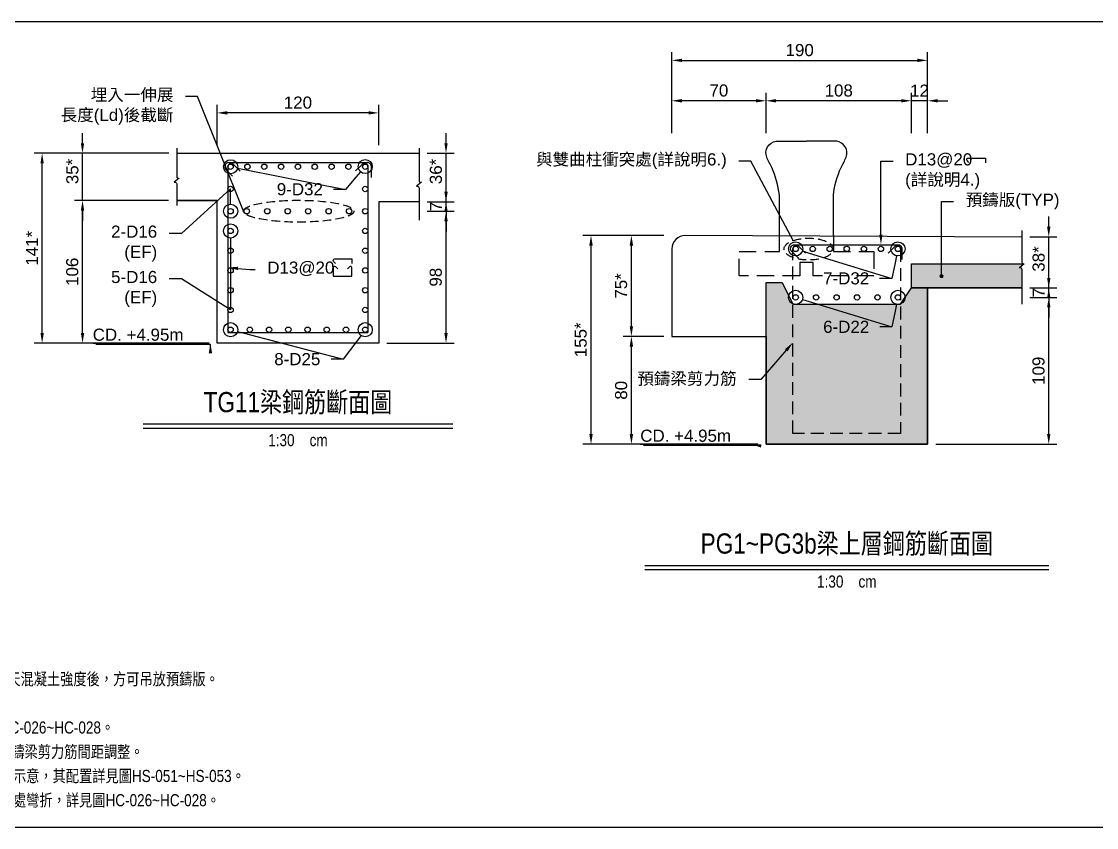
# Model space of a CAD drawing. Header units: millimetres. Extents: x 4668 to 40173, y -3560 to 14620.
# Drawn here: x 5501 to 6300, y -3560 to -2962 of the extents above; entities that cross this region are included whole.
import ezdxf
from ezdxf import colors
from ezdxf.entities.mleader import LeaderData, LeaderLine
from ezdxf.enums import TextEntityAlignment as Align
from ezdxf.math import Vec2, Vec3

# ---------------------------------------------------------------- set-up
doc = ezdxf.new("R2010")
doc.units = ezdxf.units.MM
doc.linetypes.add('DASHED', pattern=[19.05, 12.7, -6.35])
doc.linetypes.add('HIDDEN2', pattern=[4.7625, 3.175, -1.5875])
doc.layers.get('0').transparency = 0.5
doc.layers.add('HB_0', color=7, linetype='Continuous', transparency=0.5)
doc.layers.add('HB_HATCH', color=253, linetype='Continuous', transparency=0.5)
for name, color, linetype in [('HB_DIM', 1, 'Continuous'), ('HB_TXT_CTEXT', 2, 'Continuous'), ('鋼筋', 3, 'Continuous')]:
    doc.layers.add(name, color=color, linetype=linetype)
doc.styles.get("Standard").update_dxf_attribs({"font": 'arial.ttf'})
doc.dimstyles.new('30', dxfattribs={"dimscale": 3, "dimtxt": 3, "dimasz": 2.5, "dimexe": 2, "dimexo": 2, "dimgap": 1, "dimtad": 1, "dimdsep": 46, "dimtxsty": 'Standard', "dimcen": 0, "dimclrd": 1, "dimclre": 1, "dimclrt": 2, "dimadec": 0, "dimazin": 0, "dimtfac": 1, "dimtix": 1, "dimtmove": 2, "dimatfit": 3, "dimfxl": 1, "dimtolj": 1, "dimtzin": 0, "dimarcsym": 0})

# ---------------------------------------------------------------- blocks, each defined once
blk = doc.blocks.new('預鑄單元說明')
at = {"layer": 'HB_TXT_CTEXT', "width": 0.8}
for s, p in [('說明：1.', (-422.83, 110.27)), ('2.', (-422.83, 92.27)), ('3.', (-422.83, 74.27)), ('4.', (-422.83, 56.27)), ('5.', (-422.83, 38.27)), ('6.', (-422.83, 20.27))]:
    blk.add_text(s, height=9, dxfattribs=at).set_placement(p, align=Align.MIDDLE_RIGHT)
for s, p in [('須先完成場鑄梁澆築並達7天混凝土強度後，方可吊放預鑄版。', (-409.52, 110.27)), ('"*" 依排水坡度調整。', (-409.52, 92.27)), ('棧橋前緣厚版配筋詳見圖HC-026~HC-028。', (-409.52, 74.27)), ('D13剪力筋間距，得配合預鑄梁剪力筋間距調整。', (-409.52, 56.27)), ('圖示之預鑄版及場鑄版僅為示意，其配置詳見圖HS-051~HS-053。', (-409.52, 38.27)), ('場鑄梁頂之上層筋遇雙曲柱處彎折，詳見圖HC-026~HC-028。', (-409.52, 20.27))]:
    blk.add_text(s, height=9, dxfattribs=at).set_placement(p, align=Align.MIDDLE_LEFT)
blk = doc.blocks.new('*D311')
at = {"layer": 'Defpoints', "color": 0}
for p in [(5546.71, -3094.47), (5616.57, -3094.47), (5646.71, -3200.47)]:
    blk.add_point(p, dxfattribs=at)
at = {"layer": 'HB_DIM', "color": 1, "linetype": 'Continuous', "lineweight": -2}
for p, q in [((5610.57, -3094.47), (5540.71, -3094.47)), ((5546.71, -3192.97), (5546.71, -3101.97)), ((5640.71, -3200.47), (5540.71, -3200.47))]:
    blk.add_line(p, q, dxfattribs=at)
at = {"layer": 'HB_DIM', "color": 1}
for points in [[(5547.96, -3101.97), (5545.46, -3101.97), (5546.71, -3094.47)], [(5545.46, -3192.97), (5547.96, -3192.97), (5546.71, -3200.47)]]:
    blk.add_solid(points, dxfattribs=at)
at = {"layer": 'HB_DIM', "color": 2, "insert": (5539.11, -3147.47), "char_height": 9, "attachment_point": 5, "rotation": 90}
blk.add_mtext('\\A1;106', dxfattribs=at)
blk = doc.blocks.new('*D312')
at = {"layer": 'Defpoints', "color": 0}
for p in [(5516.71, -3059.47), (5616.71, -3059.47), (5646.71, -3200.47)]:
    blk.add_point(p, dxfattribs=at)
at = {"layer": 'HB_DIM', "color": 1, "linetype": 'Continuous', "lineweight": -2}
for p, q in [((5610.71, -3059.47), (5510.71, -3059.47)), ((5516.71, -3192.97), (5516.71, -3066.97)), ((5640.71, -3200.47), (5510.71, -3200.47))]:
    blk.add_line(p, q, dxfattribs=at)
at = {"layer": 'HB_DIM', "color": 1}
for points in [[(5517.96, -3066.97), (5515.46, -3066.97), (5516.71, -3059.47)], [(5515.46, -3192.97), (5517.96, -3192.97), (5516.71, -3200.47)]]:
    blk.add_solid(points, dxfattribs=at)
at = {"layer": 'HB_DIM', "color": 2, "insert": (5509.14, -3129.97), "char_height": 9, "attachment_point": 5, "rotation": 90}
blk.add_mtext('\\A1;141*', dxfattribs=at)
blk = doc.blocks.new('*D313')
at = {"layer": 'Defpoints', "color": 0}
for p in [(5546.71, -3059.47), (5616.71, -3059.47), (5616.57, -3094.47)]:
    blk.add_point(p, dxfattribs=at)
at = {"layer": 'HB_DIM', "color": 1, "linetype": 'Continuous', "lineweight": -2}
for p, q in [((5546.71, -3051.97), (5546.71, -3044.47)), ((5610.71, -3059.47), (5540.71, -3059.47)), ((5546.71, -3094.47), (5546.71, -3059.47)), ((5610.57, -3094.47), (5540.71, -3094.47)), ((5546.71, -3101.97), (5546.71, -3109.47))]:
    blk.add_line(p, q, dxfattribs=at)
at = {"layer": 'HB_DIM', "color": 1}
for points in [[(5545.46, -3051.97), (5547.96, -3051.97), (5546.71, -3059.47)], [(5547.96, -3101.97), (5545.46, -3101.97), (5546.71, -3094.47)]]:
    blk.add_solid(points, dxfattribs=at)
at = {"layer": 'HB_DIM', "color": 2, "insert": (5539.21, -3072.97), "char_height": 9, "attachment_point": 5, "rotation": 90}
blk.add_mtext('\\A1;35*', dxfattribs=at)
blk = doc.blocks.new('*D314')
at = {"layer": 'Defpoints', "color": 0}
for p in [(5796.71, -3095.47), (5816.71, -3095.47), (5796.71, -3102.47)]:
    blk.add_point(p, dxfattribs=at)
at = {"layer": 'HB_DIM', "color": 1, "linetype": 'Continuous', "lineweight": -2}
for p, q in [((5816.71, -3087.97), (5816.71, -3080.47)), ((5802.71, -3095.47), (5822.71, -3095.47)), ((5816.71, -3102.47), (5816.71, -3095.47)), ((5802.71, -3102.47), (5822.71, -3102.47)), ((5816.71, -3109.97), (5816.71, -3117.47))]:
    blk.add_line(p, q, dxfattribs=at)
at = {"layer": 'HB_DIM', "color": 1}
for points in [[(5815.46, -3087.97), (5817.96, -3087.97), (5816.71, -3095.47)], [(5817.96, -3109.97), (5815.46, -3109.97), (5816.71, -3102.47)]]:
    blk.add_solid(points, dxfattribs=at)
at = {"layer": 'HB_DIM', "color": 2, "insert": (5809.21, -3098.97), "char_height": 9, "attachment_point": 5, "rotation": 90}
blk.add_mtext('\\A1;7', dxfattribs=at)
blk = doc.blocks.new('*D315')
at = {"layer": 'Defpoints', "color": 0}
for p in [(5796.71, -3059.47), (5816.71, -3059.47), (5796.71, -3095.47)]:
    blk.add_point(p, dxfattribs=at)
at = {"layer": 'HB_DIM', "color": 1, "linetype": 'Continuous', "lineweight": -2}
for p, q in [((5816.71, -3051.97), (5816.71, -3044.47)), ((5802.71, -3059.47), (5822.71, -3059.47)), ((5816.71, -3095.47), (5816.71, -3059.47)), ((5802.71, -3095.47), (5822.71, -3095.47)), ((5816.71, -3102.97), (5816.71, -3110.47))]:
    blk.add_line(p, q, dxfattribs=at)
at = {"layer": 'HB_DIM', "color": 1}
for points in [[(5815.46, -3051.97), (5817.96, -3051.97), (5816.71, -3059.47)], [(5817.96, -3102.97), (5815.46, -3102.97), (5816.71, -3095.47)]]:
    blk.add_solid(points, dxfattribs=at)
at = {"layer": 'HB_DIM', "color": 2, "insert": (5809.21, -3072.97), "char_height": 9, "attachment_point": 5, "rotation": 90}
blk.add_mtext('\\A1;36*', dxfattribs=at)
blk = doc.blocks.new('*D316')
at = {"layer": 'Defpoints', "color": 0}
for p in [(5796.71, -3102.47), (5816.71, -3102.47), (5766.71, -3200.47)]:
    blk.add_point(p, dxfattribs=at)
at = {"layer": 'HB_DIM', "color": 1, "linetype": 'Continuous', "lineweight": -2}
for p, q in [((5802.71, -3102.47), (5822.71, -3102.47)), ((5816.71, -3192.97), (5816.71, -3109.97)), ((5772.71, -3200.47), (5822.71, -3200.47))]:
    blk.add_line(p, q, dxfattribs=at)
at = {"layer": 'HB_DIM', "color": 1}
for points in [[(5817.96, -3109.97), (5815.46, -3109.97), (5816.71, -3102.47)], [(5815.46, -3192.97), (5817.96, -3192.97), (5816.71, -3200.47)]]:
    blk.add_solid(points, dxfattribs=at)
at = {"layer": 'HB_DIM', "color": 2, "insert": (5809.11, -3151.47), "char_height": 9, "attachment_point": 5, "rotation": 90}
blk.add_mtext('\\A1;98', dxfattribs=at)
blk = doc.blocks.new('*U284')
at = {"layer": 'HB_0', "color": 3, "linetype": 'Continuous'}
blk.add_circle((0, 0), 2, dxfattribs=at)
blk = doc.blocks.new('*U283')
at = {"layer": 'HB_0', "color": 0, "linetype": 'ByBlock', "lineweight": -2}
for p in [(0, 0), (5.69, -11.13), (11.37, -22.26), (17.06, -33.39), (22.75, -44.53), (28.43, -55.66), (34.12, -66.79), (39.81, -77.92), (45.49, -89.05)]:
    blk.add_blockref('*U284', p, dxfattribs=at)
blk = doc.blocks.new('*D317')
at = {"layer": 'Defpoints', "color": 0}
for p in [(5646.71, -3029.47), (5646.71, -3059.47), (5766.71, -3059.47)]:
    blk.add_point(p, dxfattribs=at)
at = {"layer": 'HB_DIM', "color": 1, "linetype": 'Continuous', "lineweight": -2}
for p, q in [((5646.71, -3053.47), (5646.71, -3023.47)), ((5766.71, -3053.47), (5766.71, -3023.47)), ((5759.21, -3029.47), (5654.21, -3029.47))]:
    blk.add_line(p, q, dxfattribs=at)
at = {"layer": 'HB_DIM', "color": 1}
for points in [[(5654.21, -3028.22), (5654.21, -3030.72), (5646.71, -3029.47)], [(5759.21, -3030.72), (5759.21, -3028.22), (5766.71, -3029.47)]]:
    blk.add_solid(points, dxfattribs=at)
at = {"layer": 'HB_DIM', "color": 2, "insert": (5706.71, -3021.88), "char_height": 9, "attachment_point": 5}
blk.add_mtext('\\A1;120', dxfattribs=at)
blk = doc.blocks.new('_DotBlank')
at = {"color": 0, "linetype": 'ByBlock', "lineweight": -2}
blk.add_line((-0.5, 0), (-1, 0), dxfattribs=at)
blk.add_circle((0, 0), 0.5, dxfattribs=at)
blk = doc.blocks.new('*U286')
at = {"layer": '鋼筋', "linetype": 'Continuous'}
blk.add_circle((0, 0), 2, dxfattribs=at)
blk = doc.blocks.new('*U285')
at = {"color": 0, "linetype": 'ByBlock', "lineweight": -2}
for p in [(0, 0), (6.5, -12.72), (13, -25.44), (19.5, -38.17), (26, -50.89), (32.49, -63.61), (38.99, -76.33), (45.49, -89.05)]:
    blk.add_blockref('*U286', p, dxfattribs=at)
blk = doc.blocks.new('*D325')
at = {"layer": 'Defpoints', "color": 0}
for p in [(6244.39, -3159.47), (6264.39, -3159.47), (6244.39, -3166.47)]:
    blk.add_point(p, dxfattribs=at)
at = {"layer": 'HB_DIM', "color": 1, "linetype": 'Continuous', "lineweight": -2}
for p, q in [((6264.39, -3151.97), (6264.39, -3144.47)), ((6250.39, -3159.47), (6270.39, -3159.47)), ((6264.39, -3166.47), (6264.39, -3159.47)), ((6250.39, -3166.47), (6270.39, -3166.47)), ((6264.39, -3173.97), (6264.39, -3181.47))]:
    blk.add_line(p, q, dxfattribs=at)
at = {"layer": 'HB_DIM', "color": 1}
for points in [[(6263.14, -3151.97), (6265.64, -3151.97), (6264.39, -3159.47)], [(6265.64, -3173.97), (6263.14, -3173.97), (6264.39, -3166.47)]]:
    blk.add_solid(points, dxfattribs=at)
at = {"layer": 'HB_DIM', "color": 2, "insert": (6256.89, -3162.97), "char_height": 9, "attachment_point": 5, "rotation": 90}
blk.add_mtext('\\A1;7', dxfattribs=at)
blk = doc.blocks.new('*U292')
at = {"layer": 'HB_0', "color": 3, "linetype": 'Continuous'}
blk.add_circle((0, 0), 2, dxfattribs=at)
blk = doc.blocks.new('*U291')
at = {"layer": 'HB_0', "color": 0, "linetype": 'ByBlock', "lineweight": -2}
for p in [(0, 0), (5.76, -11.28), (11.52, -22.56), (17.29, -33.84), (23.05, -45.12), (28.81, -56.4), (34.57, -67.68)]:
    blk.add_blockref('*U292', p, dxfattribs=at)
blk = doc.blocks.new('*U294')
at = {"layer": 'HB_0', "color": 3, "linetype": 'Continuous'}
blk.add_circle((0, 0), 2, dxfattribs=at)
blk = doc.blocks.new('*U293')
at = {"layer": 'HB_0', "color": 0, "linetype": 'ByBlock', "lineweight": -2}
for p in [(0, 0), (6.91, -13.54), (13.83, -27.07), (20.74, -40.61), (27.66, -54.14), (34.57, -67.68)]:
    blk.add_blockref('*U294', p, dxfattribs=at)
blk = doc.blocks.new('*D326')
at = {"layer": 'Defpoints', "color": 0}
for p in [(6244.39, -3121.47), (6264.39, -3121.47), (6244.39, -3159.47)]:
    blk.add_point(p, dxfattribs=at)
at = {"layer": 'HB_DIM', "color": 1, "linetype": 'Continuous', "lineweight": -2}
for p, q in [((6264.39, -3113.97), (6264.39, -3106.47)), ((6250.39, -3121.47), (6270.39, -3121.47)), ((6264.39, -3159.47), (6264.39, -3121.47)), ((6250.39, -3159.47), (6270.39, -3159.47)), ((6264.39, -3166.97), (6264.39, -3174.47))]:
    blk.add_line(p, q, dxfattribs=at)
at = {"layer": 'HB_DIM', "color": 1}
for points in [[(6263.14, -3113.97), (6265.64, -3113.97), (6264.39, -3121.47)], [(6265.64, -3166.97), (6263.14, -3166.97), (6264.39, -3159.47)]]:
    blk.add_solid(points, dxfattribs=at)
at = {"layer": 'HB_DIM', "color": 2, "insert": (6256.89, -3137.97), "char_height": 9, "attachment_point": 5, "rotation": 90}
blk.add_mtext('\\A1;38*', dxfattribs=at)
blk = doc.blocks.new('*D327')
at = {"layer": 'Defpoints', "color": 0}
for p in [(6244.39, -3166.47), (6264.39, -3166.47), (6174.39, -3275.47)]:
    blk.add_point(p, dxfattribs=at)
at = {"layer": 'HB_DIM', "color": 1, "linetype": 'Continuous', "lineweight": -2}
for p, q in [((6250.39, -3166.47), (6270.39, -3166.47)), ((6264.39, -3267.97), (6264.39, -3173.97)), ((6180.39, -3275.47), (6270.39, -3275.47))]:
    blk.add_line(p, q, dxfattribs=at)
at = {"layer": 'HB_DIM', "color": 1}
for points in [[(6265.64, -3173.97), (6263.14, -3173.97), (6264.39, -3166.47)], [(6263.14, -3267.97), (6265.64, -3267.97), (6264.39, -3275.47)]]:
    blk.add_solid(points, dxfattribs=at)
at = {"layer": 'HB_DIM', "color": 2, "insert": (6256.8, -3220.97), "char_height": 9, "attachment_point": 5, "rotation": 90}
blk.add_mtext('\\A1;109', dxfattribs=at)
blk = doc.blocks.new('150T')
at = {"layer": 'HB_0', "color": 1, "linetype": 'Continuous'}
for points in [[(-20, -70), (-20, -40, 0.07193), (-25.69, -19.47, -0.041495), (-29.46, -11.82, -0.488993), (-22.47, 0), (0, 0)], [(20, -70), (20, -40, -0.07193), (25.69, -19.47, 0.041495), (29.46, -11.82, 0.488993), (22.47, 0), (0, 0)]]:
    blk.add_lwpolyline(points, format="xyb", dxfattribs=at)
at = {"layer": 'HB_0', "color": 252, "linetype": 'DASHED'}
blk.add_lwpolyline([(20, -70), (20, -82), (50, -82), (50, -100), (5, -100), (5, -90), (-5, -90), (-5, -100), (-50, -100), (-50, -82), (-20, -82), (-20, -70)], dxfattribs=at)
blk = doc.blocks.new('*D328')
at = {"layer": 'Defpoints', "color": 0}
for p in [(5954.39, -3195.47), (5984.39, -3195.47), (6054.39, -3275.47)]:
    blk.add_point(p, dxfattribs=at)
at = {"layer": 'HB_DIM', "color": 1, "linetype": 'Continuous', "lineweight": -2}
for p, q in [((5978.39, -3195.47), (5948.39, -3195.47)), ((5954.39, -3267.97), (5954.39, -3202.97)), ((6048.39, -3275.47), (5948.39, -3275.47))]:
    blk.add_line(p, q, dxfattribs=at)
at = {"layer": 'HB_DIM', "color": 1}
for points in [[(5955.64, -3202.97), (5953.14, -3202.97), (5954.39, -3195.47)], [(5953.14, -3267.97), (5955.64, -3267.97), (5954.39, -3275.47)]]:
    blk.add_solid(points, dxfattribs=at)
at = {"layer": 'HB_DIM', "color": 2, "insert": (5946.8, -3235.47), "char_height": 9, "attachment_point": 5, "rotation": 90}
blk.add_mtext('\\A1;80', dxfattribs=at)
blk = doc.blocks.new('*D329')
at = {"layer": 'Defpoints', "color": 0}
for p in [(5924.39, -3120.47), (5984.39, -3120.47), (6054.39, -3275.47)]:
    blk.add_point(p, dxfattribs=at)
at = {"layer": 'HB_DIM', "color": 1, "linetype": 'Continuous', "lineweight": -2}
for p, q in [((5978.39, -3120.47), (5918.39, -3120.47)), ((5924.39, -3267.97), (5924.39, -3127.97)), ((6048.39, -3275.47), (5918.39, -3275.47))]:
    blk.add_line(p, q, dxfattribs=at)
at = {"layer": 'HB_DIM', "color": 1}
for points in [[(5925.64, -3127.97), (5923.14, -3127.97), (5924.39, -3120.47)], [(5923.14, -3267.97), (5925.64, -3267.97), (5924.39, -3275.47)]]:
    blk.add_solid(points, dxfattribs=at)
at = {"layer": 'HB_DIM', "color": 2, "insert": (5916.74, -3197.97), "char_height": 9, "attachment_point": 5, "rotation": 90}
blk.add_mtext('\\A1;155*', dxfattribs=at)
blk = doc.blocks.new('*D330')
at = {"layer": 'Defpoints', "color": 0}
for p in [(5954.39, -3120.47), (5984.39, -3120.47), (5984.39, -3195.47)]:
    blk.add_point(p, dxfattribs=at)
at = {"layer": 'HB_DIM', "color": 1, "linetype": 'Continuous', "lineweight": -2}
for p, q in [((5978.39, -3120.47), (5948.39, -3120.47)), ((5954.39, -3187.97), (5954.39, -3127.97)), ((5978.39, -3195.47), (5948.39, -3195.47))]:
    blk.add_line(p, q, dxfattribs=at)
at = {"layer": 'HB_DIM', "color": 1}
for points in [[(5955.64, -3127.97), (5953.14, -3127.97), (5954.39, -3120.47)], [(5953.14, -3187.97), (5955.64, -3187.97), (5954.39, -3195.47)]]:
    blk.add_solid(points, dxfattribs=at)
at = {"layer": 'HB_DIM', "color": 2, "insert": (5946.74, -3157.97), "char_height": 9, "attachment_point": 5, "rotation": 90}
blk.add_mtext('\\A1;75*', dxfattribs=at)
blk = doc.blocks.new('*D331')
at = {"layer": 'Defpoints', "color": 0}
for p in [(6054.39, -3020.47), (6054.39, -3050.47), (6162.39, -3050.47)]:
    blk.add_point(p, dxfattribs=at)
at = {"layer": 'HB_DIM', "color": 1, "linetype": 'Continuous', "lineweight": -2}
for p, q in [((6054.39, -3044.47), (6054.39, -3014.47)), ((6162.39, -3044.47), (6162.39, -3014.47)), ((6154.89, -3020.47), (6061.89, -3020.47))]:
    blk.add_line(p, q, dxfattribs=at)
at = {"layer": 'HB_DIM', "color": 1}
for points in [[(6061.89, -3019.22), (6061.89, -3021.72), (6054.39, -3020.47)], [(6154.89, -3021.72), (6154.89, -3019.22), (6162.39, -3020.47)]]:
    blk.add_solid(points, dxfattribs=at)
at = {"layer": 'HB_DIM', "color": 2, "insert": (6108.39, -3012.88), "char_height": 9, "attachment_point": 5}
blk.add_mtext('\\A1;108', dxfattribs=at)
blk = doc.blocks.new('*D332')
at = {"layer": 'Defpoints', "color": 0}
for p in [(6174.39, -2990.47), (5984.39, -3050.47), (6174.39, -3050.47)]:
    blk.add_point(p, dxfattribs=at)
at = {"layer": 'HB_DIM', "color": 1, "linetype": 'Continuous', "lineweight": -2}
for p, q in [((5984.39, -3044.47), (5984.39, -2984.47)), ((6174.39, -3044.47), (6174.39, -2984.47)), ((5991.89, -2990.47), (6166.89, -2990.47))]:
    blk.add_line(p, q, dxfattribs=at)
at = {"layer": 'HB_DIM', "color": 1}
for points in [[(5991.89, -2989.22), (5991.89, -2991.72), (5984.39, -2990.47)], [(6166.89, -2991.72), (6166.89, -2989.22), (6174.39, -2990.47)]]:
    blk.add_solid(points, dxfattribs=at)
at = {"layer": 'HB_DIM', "color": 2, "insert": (6079.39, -2982.88), "char_height": 9, "attachment_point": 5}
blk.add_mtext('\\A1;190', dxfattribs=at)
blk = doc.blocks.new('*D333')
at = {"layer": 'Defpoints', "color": 0}
for p in [(6162.39, -3020.47), (6162.39, -3050.47), (6174.39, -3050.47)]:
    blk.add_point(p, dxfattribs=at)
at = {"layer": 'HB_DIM', "color": 1, "linetype": 'Continuous', "lineweight": -2}
for p, q in [((6162.39, -3044.47), (6162.39, -3014.47)), ((6174.39, -3044.47), (6174.39, -3014.47)), ((6154.89, -3020.47), (6147.39, -3020.47)), ((6174.39, -3020.47), (6162.39, -3020.47)), ((6181.89, -3020.47), (6189.39, -3020.47))]:
    blk.add_line(p, q, dxfattribs=at)
at = {"layer": 'HB_DIM', "color": 1}
for points in [[(6154.89, -3021.72), (6154.89, -3019.22), (6162.39, -3020.47)], [(6181.89, -3019.22), (6181.89, -3021.72), (6174.39, -3020.47)]]:
    blk.add_solid(points, dxfattribs=at)
at = {"layer": 'HB_DIM', "color": 2, "insert": (6168.39, -3012.95), "char_height": 9, "attachment_point": 5}
blk.add_mtext('\\A1;12', dxfattribs=at)
blk = doc.blocks.new('_Dot')
at = {"color": 0, "linetype": 'ByBlock', "lineweight": -2}
blk.add_line((-0.5, 0), (-1, 0), dxfattribs=at)
at = {"color": 0, "linetype": 'ByBlock', "const_width": 0.5}
blk.add_lwpolyline([(-0.25, 0, 1), (0.25, 0, 1)], format="xyb", close=True, dxfattribs=at)
blk = doc.blocks.new('_None')
blk = doc.blocks.new('*D334')
at = {"layer": 'Defpoints', "color": 0}
for p in [(5984.39, -3020.47), (5984.39, -3050.47), (6054.39, -3050.47)]:
    blk.add_point(p, dxfattribs=at)
at = {"layer": 'HB_DIM', "color": 1, "linetype": 'Continuous', "lineweight": -2}
for p, q in [((5984.39, -3044.47), (5984.39, -3014.47)), ((6054.39, -3044.47), (6054.39, -3014.47)), ((6046.89, -3020.47), (5991.89, -3020.47))]:
    blk.add_line(p, q, dxfattribs=at)
at = {"layer": 'HB_DIM', "color": 1}
for points in [[(5991.89, -3019.22), (5991.89, -3021.72), (5984.39, -3020.47)], [(6046.89, -3021.72), (6046.89, -3019.22), (6054.39, -3020.47)]]:
    blk.add_solid(points, dxfattribs=at)
at = {"layer": 'HB_DIM', "color": 2, "insert": (6019.39, -3012.88), "char_height": 9, "attachment_point": 5}
blk.add_mtext('\\A1;70', dxfattribs=at)

msp = doc.modelspace()

# ---------------------------------------------------------------- hatches: boundary and pattern name
at = {"layer": 'HB_0'}
h = msp.add_hatch(color=253, dxfattribs=at)
h.dxf.hatch_style = 1
edge = h.paths.add_edge_path()
edge.add_arc((6243.04, -3145.663), 1.35, 0.298738, 111.898738)
edge.add_line((6242.537, -3144.411), (6246.244, -3141.53))
edge.add_arc((6245.745, -3140.27), 1.355, 242.342136, 291.6, ccw=False)
edge.add_line((6245.116, -3141.47), (6162.39, -3141.47))
edge.add_line((6162.39, -3141.47), (6162.39, -3159.47))
edge.add_line((6162.39, -3159.47), (6244.39, -3159.47))
edge.add_line((6244.39, -3159.47), (6244.39, -3145.656))
at = {"layer": 'HB_HATCH'}
h = msp.add_hatch(color=256, dxfattribs=at)
h.dxf.hatch_style = 2
h.paths.add_polyline_path([(6054.39, -3155.47), (6066.39, -3155.47), (6074.39, -3171.47), (6154.39, -3171.47), (6162.39, -3159.47), (6174.39, -3159.47), (6174.39, -3275.47), (6054.39, -3275.47)])

# ---------------------------------------------------------------- linework, layer by layer
at = {"layer": 'Defpoints', "color": 1, "linetype": 'Continuous'}
for points in [[(4694.39, -2961.61), (9428.39, -2961.61)], [(4694.39, -2961.61), (7061.39, -2961.61), (7061.39, -3293.11), (6462.89, -3293.11), (6462.89, -3560.11), (4694.39, -3560.11), (4694.39, -2961.61)]]:
    msp.add_lwpolyline(points, dxfattribs=at)
at = {"layer": 'HB_0', "color": 7, "linetype": 'Continuous'}
for p, q in [((5616.709, -3059.47), (5796.709, -3059.47)), ((5646.709, -3094.471), (5616.709, -3094.471)), ((5616.709, -3094.471), (5646.709, -3094.471)), ((5646.709, -3200.47), (5646.709, -3094.47)), ((5796.709, -3095.47), (5766.709, -3095.47)), ((5766.709, -3095.47), (5766.709, -3200.47)), ((5766.709, -3200.47), (5646.709, -3200.47))]:
    msp.add_line(p, q, dxfattribs=at)
at = {"layer": 'HB_0', "color": 7}
msp.add_lwpolyline([(6244.39, -3121.77), (5994.44, -3120.52, 0.4156788), (5984.39, -3130.52), (5984.39, -3195.47), (6054.39, -3195.47), (6054.39, -3275.47), (6174.39, -3275.47), (6174.39, -3159.47), (6244.39, -3159.47)], format="xyb", dxfattribs=at)
at = {"layer": 'HB_0', "ltscale": 0.5}
for points in [[(6244.39, -3159.47), (6162.39, -3159.47), (6162.39, -3141.47), (6245.116, -3141.47)], [(6054.39, -3155.47), (6066.39, -3155.47), (6074.39, -3171.47), (6154.39, -3171.47), (6162.39, -3159.47), (6174.39, -3159.47), (6174.39, -3275.47), (6054.39, -3275.47), (6054.39, -3155.47)]]:
    msp.add_lwpolyline(points, dxfattribs=at)
at = {"layer": 'HB_0', "color": 252, "linetype": 'Continuous'}
for centre in [(5668.709, -3102.469), (5683.909, -3102.469), (5699.109, -3102.469), (5714.309, -3102.469), (5729.509, -3102.469), (5744.709, -3102.469)]:
    msp.add_circle(centre, 2, dxfattribs=at)
at = {"layer": 'HB_DIM', "linetype": 'Continuous'}
for points in [[(5616.709, -3055.721), (5616.709, -3076.77, 0.5294727), (5618.563, -3078.03), (5614.856, -3080.911, -0.5328152), (5616.709, -3082.17), (5616.709, -3098.219)], [(5796.709, -3055.721), (5796.709, -3079.77, 0.5294727), (5798.563, -3081.03), (5794.856, -3083.911, -0.5328152), (5796.709, -3085.17), (5796.709, -3109.219)], [(6244.39, -3116.721), (6244.39, -3140.27, 0.5294727), (6246.244, -3141.53), (6242.537, -3144.411, -0.5328152), (6244.39, -3145.67), (6244.39, -3171.47)]]:
    msp.add_lwpolyline(points, format="xyb", dxfattribs=at)
at = {"layer": 'HB_DIM', "linetype": 'DASHED', "ltscale": 0.5}
for centre, major_axis, ratio in [((5707.278, -3102.47), (-40.988, 0), 0.1980079), ((6086.107, -3130.61), (-18.378, 0), 0.4416189)]:
    msp.add_ellipse(centre, major_axis=major_axis, ratio=ratio, dxfattribs=at)
at = {"layer": 'HB_TXT_CTEXT', "color": 3, "linetype": 'Continuous'}
for p, q in [((5591.709, -3260.47), (5821.709, -3260.47)), ((5964.39, -3365.47), (6264.39, -3365.47))]:
    msp.add_line(p, q, dxfattribs=at)
at = {"layer": 'HB_TXT_CTEXT', "color": 1, "linetype": 'Continuous'}
for p, q in [((5591.709, -3263.47), (5821.709, -3263.47)), ((5964.39, -3368.47), (6264.39, -3368.47))]:
    msp.add_line(p, q, dxfattribs=at)
at = {"layer": 'HB_TXT_CTEXT', "linetype": 'Continuous'}
for points in [[(6205.091, -3066.314), (6203.759, -3064.82, -0.647602), (6204.565, -3063.021), (6217.299, -3063.021), (6217.299, -3066.528)], [(5734.577, -3141.196), (5733.245, -3139.701, -0.647602), (5734.051, -3137.903), (5746.785, -3137.903), (5746.785, -3141.409)], [(5736.264, -3145.15), (5734.77, -3143.818, 0.647602), (5732.971, -3144.624), (5732.971, -3150.817), (5746.785, -3150.817), (5746.785, -3144.624, 0.647602), (5744.986, -3143.818), (5743.492, -3145.15)]]:
    msp.add_lwpolyline(points, format="xyb", dxfattribs=at)
at = {"layer": '鋼筋', "linetype": 'Continuous'}
for p, q in [((5658.211, -3076.397), (5653.261, -3071.447)), ((5655.383, -3066.326), (5758.281, -3066.326)), ((5749.492, -3072.619), (5754.442, -3067.67)), ((5758.709, -3069.437), (5758.709, -3192.47))]:
    msp.add_line(p, q, dxfattribs=at)
for points in [[(5663.927, -3072.655), (5658.977, -3067.705, 0.6681786), (5654.709, -3069.473), (5654.709, -3192.47)], [(5761.281, -3077.458), (5761.281, -3069.326, 0.4142136), (5758.281, -3066.326)], [(6078.392, -3137.397), (6073.442, -3132.447, -0.6681786), (6075.564, -3127.326), (6152.325, -3127.326, -0.4142136), (6155.325, -3130.326), (6155.325, -3138.458)]]:
    msp.add_lwpolyline(points, format="xyb", dxfattribs=at)
at = {"layer": '鋼筋', "linetype": 'HIDDEN2', "ltscale": 3}
msp.add_lwpolyline([(6145.173, -3133.619), (6150.123, -3128.67, -0.6681786), (6154.39, -3130.437), (6154.39, -3267.47), (6074.39, -3267.47), (6074.39, -3130.437, -0.6681786), (6078.658, -3128.67), (6083.608, -3133.619)], format="xyb", dxfattribs=at)
at = {"layer": '鋼筋', "linetype": 'Continuous'}
msp.add_lwpolyline([(5654.709, -3192.47), (5758.709, -3192.47)], dxfattribs=at)
for centre in [(5656.709, -3085.97), (5756.709, -3085.97), (5656.709, -3102.47), (5756.709, -3102.47), (5656.709, -3117.137), (5756.709, -3117.137), (5656.709, -3131.803), (5756.709, -3131.803), (5656.709, -3146.47), (5756.709, -3146.47), (5656.709, -3161.137), (5756.709, -3161.137), (5656.709, -3175.803), (5756.709, -3175.803)]:
    msp.add_circle(centre, 2, dxfattribs=at)
for centre, radius, start, end in [((5655.383, -3069.326), 3, 90, 225), ((5756.209, -3069.437), 2.5, 360, 135)]:
    msp.add_arc(centre, radius, start, end, dxfattribs=at)

# ---------------------------------------------------------------- block references
at = {"color": 4, "rotation": 62.94022679199499}
msp.add_blockref('*U285', (5656.709, -3190.47), dxfattribs=at)
at = {"layer": 'HB_0', "color": 7, "rotation": 62.94022679199499}
for name, p in [('*U283', (5656.709, -3069.47)), ('*U291', (6076.39, -3130.47)), ('*U293', (6076.39, -3166.47))]:
    msp.add_blockref(name, p, dxfattribs=at)
at = {"layer": 'HB_0'}
msp.add_blockref('預鑄單元說明', (5786.712, -3560.11), dxfattribs=at)
at = {"layer": 'HB_DIM', "color": 252, "linetype": 'Continuous'}
msp.add_blockref('150T', (6084.39, -3050.47), dxfattribs=at)

# ---------------------------------------------------------------- texts
at = {"layer": 'HB_TXT_CTEXT', "color": 3, "linetype": 'Continuous', "width": 0.8}
for s, p in [('TG11梁鋼筋斷面圖', (5706.709, -3243.97)), ('PG1~PG3b梁上層鋼筋斷面圖', (6114.39, -3348.97))]:
    msp.add_text(s, height=15, rotation=360, dxfattribs=at).set_placement(p, align=Align.MIDDLE)
at = {"layer": 'HB_TXT_CTEXT', "linetype": 'Continuous', "width": 0.8}
for p in [(5706.709, -3272.47), (6114.39, -3377.47)]:
    msp.add_text('1:30    cm', height=9, rotation=360, dxfattribs=at).set_placement(p, align=Align.MIDDLE)

# ---------------------------------------------------------------- dimensions: what is measured, and where the dimension line sits
at = {"layer": 'HB_DIM', "linetype": 'Continuous'}
dim = msp.add_linear_dim(base=(6174.39, -2990.47), p1=(5984.39, -3050.47), p2=(6174.39, -3050.47), dimstyle='30', dxfattribs=at)
dim.commit()
dim.dimension.update_dxf_attribs({"geometry": '*D332', "text_midpoint": (6079.39, -2982.876)})
for base, p1, p2, angle, picture, middle in [((5984.39, -3020.47), (6054.39, -3050.47), (5984.39, -3050.47), 180, '*D334', (6019.39, -3012.876)), ((6054.39, -3020.47), (6162.39, -3050.47), (6054.39, -3050.47), 180, '*D331', (6108.39, -3012.876)), ((6162.39, -3020.47), (6174.39, -3050.47), (6162.39, -3050.47), 180, '*D333', (6168.39, -3012.952)), ((5646.709, -3029.47), (5766.709, -3059.47), (5646.709, -3059.47), 180, '*D317', (5706.709, -3021.876)), ((5816.709, -3095.47), (5796.709, -3102.47), (5796.709, -3095.47), 90, '*D314', (5809.209, -3098.97)), ((5546.709, -3094.468), (5646.709, -3200.47), (5616.569, -3094.468), 90, '*D311', (5539.115, -3147.469)), ((5816.709, -3102.47), (5766.709, -3200.47), (5796.709, -3102.47), 90, '*D316', (5809.115, -3151.47)), ((6264.39, -3159.47), (6244.39, -3166.47), (6244.39, -3159.47), 90, '*D325', (6256.89, -3162.97)), ((6264.39, -3166.47), (6174.39, -3275.47), (6244.39, -3166.47), 90, '*D327', (6256.796, -3220.97)), ((5954.39, -3195.47), (6054.39, -3275.47), (5984.39, -3195.47), 90, '*D328', (5946.796, -3235.47))]:
    dim = msp.add_linear_dim(base=base, p1=p1, p2=p2, angle=angle, dimstyle='30', dxfattribs=at)
    dim.commit()
    dim.dimension.update_dxf_attribs({"geometry": picture, "text_midpoint": middle})
for base, p1, p2, picture, middle in [((5546.709, -3059.47), (5616.569, -3094.468), (5616.709, -3059.47), '*D313', (5539.209, -3072.97)), ((5816.709, -3059.47), (5796.709, -3095.47), (5796.709, -3059.47), '*D315', (5809.209, -3072.97)), ((6264.39, -3121.47), (6244.39, -3159.47), (6244.39, -3121.47), '*D326', (6256.89, -3137.97))]:
    dim = msp.add_linear_dim(base=base, p1=p1, p2=p2, angle=90, text='<>*', dimstyle='30', dxfattribs=at)
    dim.commit()
    dim.dimension.update_dxf_attribs({"geometry": picture, "text_midpoint": middle, "dimtype": 160})
for base, p1, p2, picture, middle in [((5516.709, -3059.47), (5646.709, -3200.47), (5616.709, -3059.47), '*D312', (5509.137, -3129.97)), ((5924.39, -3120.47), (6054.39, -3275.47), (5984.39, -3120.47), '*D329', (5916.742, -3197.97)), ((5954.39, -3120.47), (5984.39, -3195.47), (5984.39, -3120.47), '*D330', (5946.742, -3157.97))]:
    dim = msp.add_linear_dim(base=base, p1=p1, p2=p2, angle=90, text='<>*', dimstyle='30', dxfattribs=at)
    dim.commit()
    dim.dimension.update_dxf_attribs({"geometry": picture, "text_midpoint": middle})

# ---------------------------------------------------------------- leaders
at = {"layer": 'HB_0', "color": 21}
ml = msp.add_multileader_mtext('Standard', dxfattribs=at)
ml.set_content('D13@20', color=2)
ml.set_leader_properties(color=1)
ml.build(insert=Vec2(0, 0))
ml.multileader.update_dxf_attribs({"dogleg_length": 3, "arrow_head_size": 7.5, "scale": 3})
ctx = ml.context
ctx.base_point, ctx.scale, ctx.char_height, ctx.arrow_head_size, ctx.landing_gap_size, ctx.plane_origin = Vec3(5674.961, -3144.341), 3, 9, 7.5, 9, Vec3(5642.708, -3144.341)
notes = []
notes.append((ctx, [(0, (1, 1, 0), (5670.88, -3145.664), (1, 0), 4.081, [(1, [(5654.709, -3144.341)], 0, [])])]))
ctx.mtext.insert, ctx.mtext.flow_direction = Vec3(5683.961, -3139.841), 5
at = {"layer": 'HB_DIM', "linetype": 'DASHED', "ltscale": 0.5}
ml = msp.add_multileader_mtext('Standard', dxfattribs=at)
ml.set_content('埋入一伸展\\P長度(Ld)後截斷', color=2)
ml.set_leader_properties(color=1)
ml.set_arrow_properties(name='NONE')
ml.build(insert=Vec2(0, 0))
ml.multileader.update_dxf_attribs({"dogleg_length": 3, "arrow_head_size": 10.5, "scale": 3})
ctx = ml.context
ctx.base_point, ctx.scale, ctx.char_height, ctx.arrow_head_size, ctx.landing_gap_size, ctx.plane_origin = Vec3(5522.534, -3017.47), 3, 9, 10.5, 9, Vec3(6057.352, -3109.366)
ctx.text_align_type = 2
notes.append((ctx, [(0, (1, 1, 0), (5632.227, -3017.293), (-1, 0), 9, [(0, [(5666.29, -3102.47)], 0, [])])]))
ctx.mtext.insert, ctx.mtext.rotation, ctx.mtext.alignment, ctx.mtext.flow_direction = Vec3(5614.227, -3011.47), 6.2831853, 3, 5
ml = msp.add_multileader_mtext('Standard', dxfattribs=at)
ml.set_content('與雙曲柱衝突處(詳說明6.)', color=2)
ml.set_leader_properties(color=1)
ml.set_arrow_properties(name='NONE')
ml.build(insert=Vec2(0, 0))
ml.multileader.update_dxf_attribs({"dogleg_length": 3, "arrow_head_size": 10.5, "scale": 3})
ctx = ml.context
ctx.base_point, ctx.scale, ctx.char_height, ctx.arrow_head_size, ctx.landing_gap_size, ctx.plane_origin = Vec3(5872.141, -3065.47), 3, 9, 10.5, 9, Vec3(6131.118, -3107.892)
ctx.text_align_type = 2
notes.append((ctx, [(0, (1, 1, 0), (6043.206, -3065.293), (-1, 0), 9, [(0, [(6074.744, -3124.659)], 0, [])])]))
ctx.mtext.insert, ctx.mtext.rotation, ctx.mtext.alignment, ctx.mtext.flow_direction = Vec3(6025.206, -3059.47), 6.2831853, 3, 5
at = {"layer": 'HB_DIM', "linetype": 'Continuous'}
ml = msp.add_multileader_mtext('Standard', dxfattribs=at)
ml.set_content('9-D32', color=2)
ml.set_leader_properties(color=1)
ml.set_arrow_properties(name='DOTBLANK')
ml.build(insert=Vec2(0, 0))
ml.multileader.update_dxf_attribs({"dogleg_length": 3, "arrow_head_size": 10.5, "scale": 3})
ctx = ml.context
ctx.base_point, ctx.scale, ctx.char_height, ctx.arrow_head_size, ctx.landing_gap_size, ctx.plane_origin = Vec3(5682.022, -3086.168), 3, 9, 10.5, 9, Vec3(6105.487, -3027.013)
notes.append((ctx, [(0, (1, 1, 0), (5742.043, -3086.244), (-1, 0), 9, [(0, [(5656.709, -3069.47)], 0, []), (1, [(5756.709, -3069.326)], 0, [])])]))
ctx.mtext.insert, ctx.mtext.flow_direction = Vec3(5691.022, -3081.668), 5
at = {"layer": 'HB_DIM'}
ml = msp.add_multileader_mtext('Standard', dxfattribs=at)
ml.set_content('D13@20\\P(詳說明4.)', color=2)
ml.set_leader_properties(color=1)
ml.build(insert=Vec2(0, 0))
ml.multileader.update_dxf_attribs({"dogleg_length": 3, "arrow_head_size": 7.5, "scale": 3})
ctx = ml.context
ctx.base_point, ctx.scale, ctx.char_height, ctx.arrow_head_size, ctx.landing_gap_size, ctx.plane_origin = Vec3(6148.724, -3065.47), 3, 9, 7.5, 9, Vec3(6108.6, -3049.104)
notes.append((ctx, [(0, (1, 1, 0), (6139.724, -3065.293), (1, 0), 9, [(0, [(6139.724, -3127.326)], 0, [])])]))
ctx.mtext.insert, ctx.mtext.flow_direction = Vec3(6157.724, -3059.47), 5
at = {"layer": 'HB_DIM', "linetype": 'Continuous'}
ml = msp.add_multileader_mtext('Standard', dxfattribs=at)
ml.set_content('2-D16\\P(EF)', color=2)
ml.set_leader_properties(color=1)
ml.set_arrow_properties(name='DOTBLANK')
ml.build(insert=Vec2(0, 0))
ml.multileader.update_dxf_attribs({"dogleg_length": 3, "arrow_head_size": 10.5, "scale": 3})
ctx = ml.context
ctx.base_point, ctx.scale, ctx.char_height, ctx.arrow_head_size, ctx.landing_gap_size, ctx.plane_origin = Vec3(5558.54, -3119.129), 3, 9, 10.5, 9, Vec3(5771.279, -3094.197)
ctx.text_align_type = 2
notes.append((ctx, [(0, (1, 1, 0), (5620.168, -3118.952), (-1, 0), 9, [(0, [(5656.709, -3102.47), (5656.709, -3085.97)], 0, [])])]))
ctx.mtext.insert, ctx.mtext.rotation, ctx.mtext.alignment, ctx.mtext.flow_direction = Vec3(5602.168, -3113.129), 6.2831853, 3, 5
at = {"layer": 'HB_DIM'}
ml = msp.add_multileader_mtext('Standard', dxfattribs=at)
ml.set_content('預鑄版(TYP)', color=2)
ml.set_leader_properties(color=1)
ml.set_arrow_properties(name='DOT')
ml.build(insert=Vec2(0, 0))
ml.multileader.update_dxf_attribs({"dogleg_length": 3, "arrow_head_size": 3, "scale": 3})
ctx = ml.context
ctx.base_point, ctx.scale, ctx.char_height, ctx.arrow_head_size, ctx.landing_gap_size, ctx.plane_origin = Vec3(6193.722, -3095.47), 3, 9, 3, 9, Vec3(6153.599, -3069.283)
notes.append((ctx, [(0, (1, 1, 0), (6184.722, -3095.293), (1, 0), 9, [(0, [(6184.722, -3150.649)], 0, [])])]))
ctx.mtext.insert, ctx.mtext.flow_direction = Vec3(6202.722, -3089.47), 5
at = {"layer": 'HB_DIM', "linetype": 'Continuous'}
ml = msp.add_multileader_mtext('Standard', dxfattribs=at)
ml.set_content('5-D16\\P(EF)', color=2)
ml.set_leader_properties(color=1)
ml.set_arrow_properties(name='DOTBLANK')
ml.build(insert=Vec2(0, 0))
ml.multileader.update_dxf_attribs({"dogleg_length": 3, "arrow_head_size": 10.5, "scale": 3})
ctx = ml.context
ctx.base_point, ctx.scale, ctx.char_height, ctx.arrow_head_size, ctx.landing_gap_size, ctx.plane_origin = Vec3(5558.54, -3152.823), 3, 9, 10.5, 9, Vec3(5771.279, -3179.746)
ctx.text_align_type = 2
notes.append((ctx, [(0, (1, 1, 0), (5620.168, -3152.646), (-1, 0), 9, [(2, [(5656.709, -3117.137), (5656.709, -3175.803)], 0, [])])]))
ctx.mtext.insert, ctx.mtext.rotation, ctx.mtext.alignment, ctx.mtext.flow_direction = Vec3(5602.168, -3146.823), 6.2831853, 3, 5
ml = msp.add_multileader_mtext('Standard', dxfattribs=at)
ml.set_content('7-D32', color=2)
ml.set_leader_properties(color=1)
ml.set_arrow_properties(name='DOTBLANK')
ml.build(insert=Vec2(0, 0))
ml.multileader.update_dxf_attribs({"dogleg_length": 3, "arrow_head_size": 10.5, "scale": 3})
ctx = ml.context
ctx.base_point, ctx.scale, ctx.char_height, ctx.arrow_head_size, ctx.landing_gap_size, ctx.plane_origin = Vec3(6087.798, -3152.312), 3, 9, 10.5, 9, Vec3(6513.234, -3088.157)
notes.append((ctx, [(0, (1, 1, 0), (6147.747, -3152.388), (-1, 0), 9, [(0, [(6076.39, -3130.47)], 0, []), (1, [(6152.39, -3130.47)], 0, [])])]))
ctx.mtext.insert, ctx.mtext.flow_direction = Vec3(6096.798, -3147.812), 5
ml = msp.add_multileader_mtext('Standard', dxfattribs=at)
ml.set_content('6-D22', color=2)
ml.set_leader_properties(color=1)
ml.set_arrow_properties(name='DOTBLANK')
ml.build(insert=Vec2(0, 0))
ml.multileader.update_dxf_attribs({"dogleg_length": 3, "arrow_head_size": 10.5, "scale": 3})
ctx = ml.context
ctx.base_point, ctx.scale, ctx.char_height, ctx.arrow_head_size, ctx.landing_gap_size, ctx.plane_origin = Vec3(6087.798, -3188.312), 3, 9, 10.5, 9, Vec3(6513.234, -3124.157)
notes.append((ctx, [(0, (1, 1, 0), (6147.873, -3188.388), (-1, 0), 9, [(0, [(6076.39, -3166.47)], 0, []), (1, [(6152.39, -3166.47)], 0, [])])]))
ctx.mtext.insert, ctx.mtext.flow_direction = Vec3(6096.798, -3183.812), 5
ml = msp.add_multileader_mtext('Standard', dxfattribs=at)
ml.set_content('8-D25', color=2)
ml.set_leader_properties(color=1)
ml.set_arrow_properties(name='DOTBLANK')
ml.build(insert=Vec2(0, 0))
ml.multileader.update_dxf_attribs({"dogleg_length": 3, "arrow_head_size": 10.5, "scale": 3})
ctx = ml.context
ctx.base_point, ctx.scale, ctx.char_height, ctx.arrow_head_size, ctx.landing_gap_size, ctx.plane_origin = Vec3(5680.117, -3212.312), 3, 9, 10.5, 9, Vec3(6105.553, -3148.157)
notes.append((ctx, [(0, (1, 1, 0), (5740.309, -3212.388), (-1, 0), 9, [(0, [(5656.709, -3190.47)], 0, []), (1, [(5756.709, -3190.47)], 0, [])])]))
ctx.mtext.insert, ctx.mtext.flow_direction = Vec3(5689.117, -3207.812), 5
at = {"layer": 'HB_DIM'}
ml = msp.add_multileader_mtext('Standard', dxfattribs=at)
ml.set_content('\\L{\\LCD. +4.95m}', color=2)
ml.set_leader_properties(color=1)
ml.build(insert=Vec2(0, 0))
ml.multileader.update_dxf_attribs({"text_left_attachment_type": 5, "text_right_attachment_type": 8, "dogleg_length": 3, "arrow_head_size": 7.5, "scale": 3})
ctx = ml.context
ctx.base_point, ctx.scale, ctx.char_height, ctx.arrow_head_size, ctx.landing_gap_size, ctx.plane_origin = Vec3(5546.881, -3200.47), 3, 9, 7.5, 9, Vec3(5652.403, -3200.47)
ctx.left_attachment, ctx.right_attachment, ctx.text_align_type = 5, 8, 2
notes.append((ctx, [(0, (1, 1, 0), (5641.709, -3201.333), (-1, 0), 11, [(0, [(5641.709, -3200.47)], 0, [])])]))
ctx.mtext.insert, ctx.mtext.alignment, ctx.mtext.flow_direction = Vec3(5621.709, -3189.67), 3, 5
ml = msp.add_multileader_mtext('Standard', dxfattribs=at)
ml.set_content('預鑄梁剪力筋', color=2)
ml.set_leader_properties(color=1)
ml.build(insert=Vec2(0, 0))
ml.multileader.update_dxf_attribs({"dogleg_length": 3, "arrow_head_size": 7.5, "scale": 3})
ctx = ml.context
ctx.base_point, ctx.scale, ctx.char_height, ctx.arrow_head_size, ctx.landing_gap_size, ctx.plane_origin = Vec3(5950.164, -3227.6), 3, 9, 7.5, 9, Vec3(6036.312, -3234.358)
ctx.text_align_type = 2
notes.append((ctx, [(0, (1, 1, 0), (6050.514, -3227.421), (-1, 0), 9, [(0, [(6074.39, -3200.017)], 0, [])])]))
ctx.mtext.insert, ctx.mtext.alignment, ctx.mtext.flow_direction = Vec3(6032.514, -3222.257), 3, 5
ml = msp.add_multileader_mtext('Standard', dxfattribs=at)
ml.set_content('\\L{\\LCD. +4.95m}', color=2)
ml.set_leader_properties(color=1)
ml.build(insert=Vec2(0, 0))
ml.multileader.update_dxf_attribs({"text_left_attachment_type": 5, "text_right_attachment_type": 8, "dogleg_length": 3, "arrow_head_size": 7.5, "scale": 3})
ctx = ml.context
ctx.base_point, ctx.scale, ctx.char_height, ctx.arrow_head_size, ctx.landing_gap_size, ctx.plane_origin = Vec3(5953.562, -3275.47), 3, 9, 7.5, 9, Vec3(6060.085, -3275.47)
ctx.left_attachment, ctx.right_attachment, ctx.text_align_type = 5, 8, 2
notes.append((ctx, [(0, (1, 1, 0), (6048.39, -3276.333), (-1, 0), 11, [(0, [(6043.39, -3275.47)], 0, [])])]))
ctx.mtext.insert, ctx.mtext.alignment, ctx.mtext.flow_direction = Vec3(6028.39, -3264.67), 3, 5
for ctx, leaders in notes:
    for number, flags, end, landing, length, lines in leaders:
        leader = LeaderData()
        leader.index, (leader.has_last_leader_line, leader.has_dogleg_vector, leader.attachment_direction) = number, flags
        leader.last_leader_point, leader.dogleg_vector, leader.dogleg_length = Vec3(end), Vec3(landing), length
        for number, points, colour, breaks in lines:
            line = LeaderLine()
            line.index, line.vertices, line.color, line.breaks = number, Vec3.list(points), colors.encode_raw_color(colour), breaks
            leader.lines.append(line)
        ctx.leaders.append(leader)

doc.saveas('drawing.dxf')
